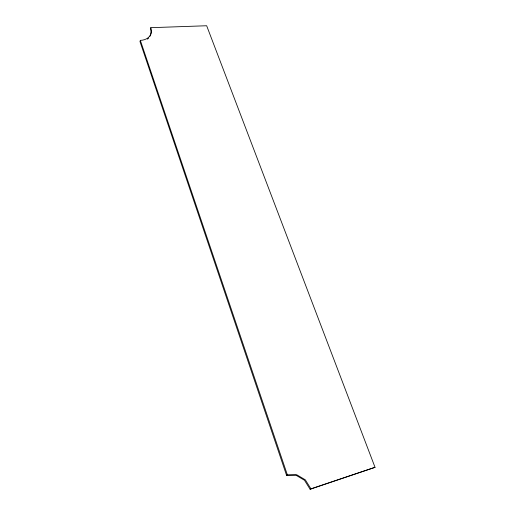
<?xml version="1.0" encoding="UTF-8"?>
<svg xmlns="http://www.w3.org/2000/svg" width="515" height="515" viewBox="0 0 515 515"><rect width="100%" height="100%" fill="white"/><g stroke="black" fill="none" stroke-linecap="round" stroke-linejoin="round"><path stroke-width="0.77" d="M140.338 40.382L139.971 41.522L286.559 475.313L295.906 475.178L304.487 480.263L310.101 489.25L375.029 467.317L206.663 25.75L150.811 27.681A15.83 11.394 22.1 0 1 140.338 40.382L287.364 474.888L296.724 474.753L305.331 479.845L310.957 488.857L375.029 467.317M150.811 27.681L150.432 28.827A15.804 11.382 22 0 1 149.981 36.25M286.559 475.313L287.364 474.888M310.101 489.25L310.957 488.857M148.603 38.104A15.804 11.382 22 0 1 147.412 39.134"/></g></svg>
